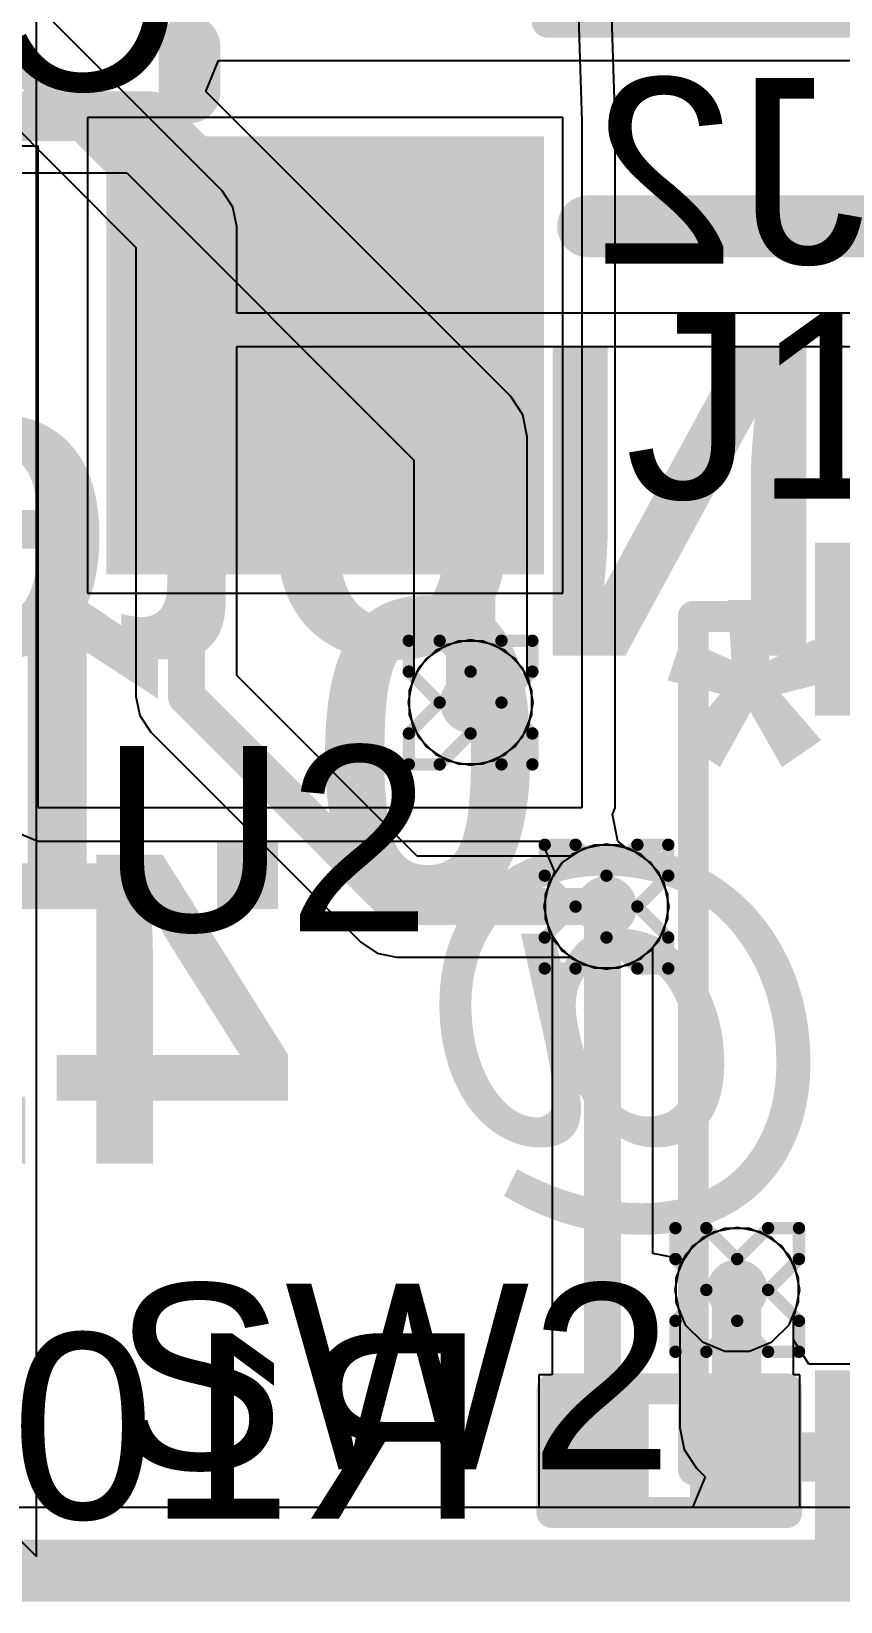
# Model space of a CAD drawing. Header units: inches. Extents: x 3 to 215, y 2 to 215.
# Drawn here: x 3.6279 to 3.7589, y 2.5976 to 2.8515 of the extents above; entities that cross this region are included whole.
import ezdxf

# ---------------------------------------------------------------- set-up
doc = ezdxf.new("R2010")
doc.units = ezdxf.units.IN
doc.header["$MEASUREMENT"] = 0
for name, color, linetype in [('Board_Outline', 56, 'Continuous'), ('Bottom Layer', 5, 'Continuous'), ('Bottom Overlay', 54, 'Continuous'), ('Bottom Paste', 16, 'Continuous'), ('Bottom Solder', 6, 'Continuous'), ('Drill Drawing', 1, 'Continuous'), ('Layer 1', 16, 'Continuous'), ('Layer 2', 76, 'Continuous'), ('Pad Holes', 156, 'Continuous'), ('Top Layer', 1, 'Continuous'), ('Top Overlay', 2, 'Continuous'), ('Top Paste', 8, 'Continuous'), ('Top Solder', 216, 'Continuous'), ('Via Holes', 16, 'Continuous')]:
    doc.layers.add(name, color=color, linetype=linetype)
doc.styles.add('Arial', font='', dxfattribs={"height": 0.2})
doc.styles.add('Arial_Bold', font='', dxfattribs={"height": 0.2})
doc.styles.get('Arial').set_extended_font_data('Arial')
doc.styles.get('Arial_Bold').set_extended_font_data('Arial', bold=True)

# ---------------------------------------------------------------- blocks, each defined once
blk = doc.blocks.new('TYPEC_312DSS_ACP16_1')
at = {"layer": 'Top Layer'}
blk.add_hatch(color=1, dxfattribs=at).paths.add_polyline_path([(-0.23031, 0.03808), (-0.23031, 0.10501), (-0.16339, 0.10501), (-0.16339, 0.03808)])
at = {"layer": 'Top Paste'}
blk.add_hatch(color=8, dxfattribs=at).paths.add_polyline_path([(-0.23031, 0.03808), (-0.23031, 0.10501), (-0.16339, 0.10501), (-0.16339, 0.03808)])
at = {"layer": 'Top Solder'}
blk.add_hatch(color=216, dxfattribs=at).paths.add_polyline_path([(-0.23228, 0.03612), (-0.23228, 0.10698), (-0.16142, 0.10698), (-0.16142, 0.03612)])
at = {"layer": 'Top Overlay'}
for points in [[(-0.15429, 0.0935, 0.01, 0.01, 0), (-0.14689, 0.0935, 0.01, 0.01, 0)], [(-0.17598, 0.02898, 0.01, 0.01, 0), (-0.17598, -0.05382, 0.01, 0.01, 0)]]:
    blk.add_lwpolyline(points, format="xyseb", dxfattribs=at)
for points in [[(-0.15679, 0.0935, 0.005, 0.005, 1), (-0.15179, 0.0935, 0.005, 0.005, 1)], [(-0.1494, 0.0935, 0.005, 0.005, 1), (-0.14439, 0.0935, 0.005, 0.005, 1)], [(-0.17848, 0.02898, 0.005, 0.005, 1), (-0.17348, 0.02898, 0.005, 0.005, 1)]]:
    blk.add_lwpolyline(points, format="xyseb", close=True, dxfattribs=at)
blk = doc.blocks.new('R_667799_2')
at = {"layer": 'Bottom Solder'}
h = blk.add_hatch(color=6, dxfattribs=at)
edge = h.paths.add_edge_path()
edge.add_arc((-0.03937, -0.02067), 0.004, 0, 360)
h = blk.add_hatch(color=6, dxfattribs=at)
edge = h.paths.add_edge_path()
edge.add_arc((0.03937, -0.02067), 0.004, 0, 360)
at = {"layer": 'Pad Holes'}
h = blk.add_hatch(color=7, dxfattribs=at)
edge = h.paths.add_edge_path()
edge.add_arc((-0.03937, -0.02067), 0.014, 0, 360)
h = blk.add_hatch(color=7, dxfattribs=at)
edge = h.paths.add_edge_path()
edge.add_arc((0.03937, -0.02067), 0.014, 0, 360)
at = {"layer": 'Top Layer'}
for points in [[(-0.0175, 0.05429), (0.0175, 0.05429), (0.0175, 0.03429), (-0.0175, 0.03429)], [(-0.07693, 0.01895), (-0.05693, 0.01895), (-0.05693, -0.01305), (-0.07693, -0.01305)], [(0.05693, 0.01895), (0.07693, 0.01895), (0.07693, -0.01305), (0.05693, -0.01305)], [(-0.07693, -0.02829), (-0.05693, -0.02829), (-0.05693, -0.06029), (-0.07693, -0.06029)], [(0.05693, -0.02829), (0.07693, -0.02829), (0.07693, -0.06029), (0.05693, -0.06029)]]:
    blk.add_hatch(color=1, dxfattribs=at).paths.add_polyline_path(points)
at = {"layer": 'Top Paste'}
for points in [[(-0.0175, 0.05429), (0.0175, 0.05429), (0.0175, 0.03429), (-0.0175, 0.03429)], [(-0.07693, 0.01895), (-0.05693, 0.01895), (-0.05693, -0.01305), (-0.07693, -0.01305)], [(0.05693, 0.01895), (0.07693, 0.01895), (0.07693, -0.01305), (0.05693, -0.01305)], [(-0.07693, -0.02829), (-0.05693, -0.02829), (-0.05693, -0.06029), (-0.07693, -0.06029)], [(0.05693, -0.02829), (0.07693, -0.02829), (0.07693, -0.06029), (0.05693, -0.06029)]]:
    blk.add_hatch(color=8, dxfattribs=at).paths.add_polyline_path(points)
at = {"layer": 'Top Solder'}
for points in [[(-0.0215, 0.05829), (0.0215, 0.05829), (0.0215, 0.03029), (-0.0215, 0.03029)], [(-0.08093, 0.02295), (-0.05293, 0.02295), (-0.05293, -0.01705), (-0.08093, -0.01705)], [(0.05293, 0.02295), (0.08093, 0.02295), (0.08093, -0.01705), (0.05293, -0.01705)], [(-0.08093, -0.02429), (-0.05293, -0.02429), (-0.05293, -0.06429), (-0.08093, -0.06429)], [(0.05293, -0.02429), (0.08093, -0.02429), (0.08093, -0.06429), (0.05293, -0.06429)]]:
    blk.add_hatch(color=216, dxfattribs=at).paths.add_polyline_path(points)
h = blk.add_hatch(color=216, dxfattribs=at)
edge = h.paths.add_edge_path()
edge.add_arc((-0.03937, -0.02067), 0.004, 0, 360)
h = blk.add_hatch(color=216, dxfattribs=at)
edge = h.paths.add_edge_path()
edge.add_arc((0.03937, -0.02067), 0.004, 0, 360)
at = {"layer": 'Top Overlay'}
for points in [[(-0.0306, 0.04732, 0.006, 0.006, 0), (-0.076, 0.04732, 0.006, 0.006, 0)], [(-0.076, 0.03205, 0.006, 0.006, 0), (-0.076, 0.04732, 0.006, 0.006, 0)], [(0.076, 0.04732, 0.006, 0.006, 0), (0.0306, 0.04732, 0.006, 0.006, 0)], [(0.076, 0.03205, 0.006, 0.006, 0), (0.076, 0.04732, 0.006, 0.006, 0)], [(-0.069, -0.084, 0.005, 0.005, 0), (-0.069, -0.07, 0.005, 0.005, 0)], [(0.069, -0.084, 0.005, 0.005, 0), (0.069, -0.069, 0.005, 0.005, 0)], [(0.069, -0.084, 0.005, 0.005, 0), (-0.069, -0.084, 0.005, 0.005, 0)]]:
    blk.add_lwpolyline(points, format="xyseb", dxfattribs=at)
for points in [[(-0.0775, 0.04732, 0.003, 0.003, 1), (-0.0745, 0.04732, 0.003, 0.003, 1)], [(-0.0775, 0.04732, 0.003, 0.003, 1), (-0.0745, 0.04732, 0.003, 0.003, 1)], [(-0.0321, 0.04732, 0.003, 0.003, 1), (-0.0291, 0.04732, 0.003, 0.003, 1)], [(0.0291, 0.04732, 0.003, 0.003, 1), (0.0321, 0.04732, 0.003, 0.003, 1)], [(0.0745, 0.04732, 0.003, 0.003, 1), (0.0775, 0.04732, 0.003, 0.003, 1)], [(0.0745, 0.04732, 0.003, 0.003, 1), (0.0775, 0.04732, 0.003, 0.003, 1)], [(-0.0775, 0.03205, 0.003, 0.003, 1), (-0.0745, 0.03205, 0.003, 0.003, 1)], [(0.0745, 0.03205, 0.003, 0.003, 1), (0.0775, 0.03205, 0.003, 0.003, 1)], [(-0.07025, -0.07, 0.0025, 0.0025, 1), (-0.06775, -0.07, 0.0025, 0.0025, 1)], [(0.06775, -0.069, 0.0025, 0.0025, 1), (0.07025, -0.069, 0.0025, 0.0025, 1)], [(-0.07025, -0.084, 0.0025, 0.0025, 1), (-0.06775, -0.084, 0.0025, 0.0025, 1)], [(-0.07025, -0.084, 0.0025, 0.0025, 1), (-0.06775, -0.084, 0.0025, 0.0025, 1)], [(0.06775, -0.084, 0.0025, 0.0025, 1), (0.07025, -0.084, 0.0025, 0.0025, 1)], [(0.06775, -0.084, 0.0025, 0.0025, 1), (0.07025, -0.084, 0.0025, 0.0025, 1)]]:
    blk.add_lwpolyline(points, format="xyseb", close=True, dxfattribs=at)
blk = doc.blocks.new('ESP32_C3_MINI_1_H4_16')
at = {"layer": 'Board_Outline'}
for p, q in [((-0.25591, 0.42913), (-0.26378, 0.43701)), ((-0.26378, 0.43701), (-0.26378, -0.22441))]:
    blk.add_line(p, q, dxfattribs=at)
blk = doc.blocks.new('R___0201_B_21')
at = {"layer": 'Bottom Layer'}
for points in [[(-0.01614, 0.00728), (-0.00551, 0.00728), (-0.00551, -0.00728), (-0.01614, -0.00728)], [(0.00551, 0.00728), (0.01614, 0.00728), (0.01614, -0.00728), (0.00551, -0.00728)]]:
    blk.add_hatch(color=5, dxfattribs=at).paths.add_polyline_path(points)
at = {"layer": 'Bottom Paste'}
for points in [[(-0.01614, 0.00728), (-0.00551, 0.00728), (-0.00551, -0.00728), (-0.01614, -0.00728)], [(0.00551, 0.00728), (0.01614, 0.00728), (0.01614, -0.00728), (0.00551, -0.00728)]]:
    blk.add_hatch(color=16, dxfattribs=at).paths.add_polyline_path(points)
at = {"layer": 'Bottom Solder'}
for points in [[(-0.01831, 0.00945), (-0.00335, 0.00945), (-0.00335, -0.00945), (-0.01831, -0.00945)], [(0.00335, 0.00945), (0.01831, 0.00945), (0.01831, -0.00945), (0.00335, -0.00945)]]:
    blk.add_hatch(color=6, dxfattribs=at).paths.add_polyline_path(points)
at = {"layer": 'Bottom Overlay'}
for points in [[(-0.019, -0.01, 0.005, 0.005, 0), (-0.019, 0.01, 0.005, 0.005, 0)], [(-0.019, 0.01, 0.005, 0.005, 0), (0.019, 0.01, 0.005, 0.005, 0)], [(0.019, -0.01, 0.005, 0.005, 0), (0.019, 0.01, 0.005, 0.005, 0)], [(-0.019, -0.01, 0.005, 0.005, 0), (0.019, -0.01, 0.005, 0.005, 0)]]:
    blk.add_lwpolyline(points, format="xyseb", dxfattribs=at)
for points in [[(-0.02025, 0.01, 0.0025, 0.0025, 1), (-0.01775, 0.01, 0.0025, 0.0025, 1)], [(-0.02025, 0.01, 0.0025, 0.0025, 1), (-0.01775, 0.01, 0.0025, 0.0025, 1)], [(0.01775, 0.01, 0.0025, 0.0025, 1), (0.02025, 0.01, 0.0025, 0.0025, 1)], [(0.01775, 0.01, 0.0025, 0.0025, 1), (0.02025, 0.01, 0.0025, 0.0025, 1)], [(-0.02025, -0.01, 0.0025, 0.0025, 1), (-0.01775, -0.01, 0.0025, 0.0025, 1)], [(-0.02025, -0.01, 0.0025, 0.0025, 1), (-0.01775, -0.01, 0.0025, 0.0025, 1)], [(0.01775, -0.01, 0.0025, 0.0025, 1), (0.02025, -0.01, 0.0025, 0.0025, 1)], [(0.01775, -0.01, 0.0025, 0.0025, 1), (0.02025, -0.01, 0.0025, 0.0025, 1)]]:
    blk.add_lwpolyline(points, format="xyseb", close=True, dxfattribs=at)
blk = doc.blocks.new('0781710002_B_37')
at = {"layer": 'Bottom Layer'}
for points in [[(-0.05512, 0.09006), (-0.05512, 0.05856), (-0.08268, 0.05856), (-0.08268, 0.09006)], [(0.08268, 0.09006), (0.08268, 0.05856), (0.05512, 0.05856), (0.05512, 0.09006)], [(-0.01181, -0.05758), (-0.01181, -0.09104), (-0.03543, -0.09104), (-0.03543, -0.05758)], [(0.03543, -0.05758), (0.03543, -0.09104), (0.01181, -0.09104), (0.01181, -0.05758)]]:
    blk.add_hatch(color=5, dxfattribs=at).paths.add_polyline_path(points)
at = {"layer": 'Bottom Paste'}
for points in [[(-0.05512, 0.09006), (-0.05512, 0.05856), (-0.08268, 0.05856), (-0.08268, 0.09006)], [(0.08268, 0.09006), (0.08268, 0.05856), (0.05512, 0.05856), (0.05512, 0.09006)], [(-0.01181, -0.05758), (-0.01181, -0.09104), (-0.03543, -0.09104), (-0.03543, -0.05758)], [(0.03543, -0.05758), (0.03543, -0.09104), (0.01181, -0.09104), (0.01181, -0.05758)]]:
    blk.add_hatch(color=16, dxfattribs=at).paths.add_polyline_path(points)
at = {"layer": 'Bottom Solder'}
for points in [[(-0.05112, 0.09406), (-0.05112, 0.05456), (-0.08668, 0.05456), (-0.08668, 0.09406)], [(0.08668, 0.09406), (0.08668, 0.05456), (0.05112, 0.05456), (0.05112, 0.09406)], [(-0.00781, -0.05358), (-0.00781, -0.09504), (-0.03943, -0.09504), (-0.03943, -0.05358)], [(0.03943, -0.05358), (0.03943, -0.09504), (0.00781, -0.09504), (0.00781, -0.05358)]]:
    blk.add_hatch(color=6, dxfattribs=at).paths.add_polyline_path(points)
at = {"layer": 'Bottom Overlay'}
for points in [[(0.08268, 0.10226, 0.005, 0.005, 0), (-0.08268, 0.10226, 0.005, 0.005, 0)], [(-0.08268, 0.04636, 0.005, 0.005, 0), (-0.08268, -0.07844, 0.005, 0.005, 0)], [(0.08268, 0.04636, 0.005, 0.005, 0), (0.08268, -0.07844, 0.005, 0.005, 0)], [(-0.04764, -0.07844, 0.005, 0.005, 0), (-0.08268, -0.07844, 0.005, 0.005, 0)], [(0.08268, -0.07844, 0.005, 0.005, 0), (0.04764, -0.07844, 0.005, 0.005, 0)], [(-0.024, -0.101, 0.01, 0.01, 0), (-0.03, -0.107, 0.01, 0.01, 0)], [(-0.018, -0.107, 0.01, 0.01, 0), (-0.024, -0.101, 0.01, 0.01, 0)], [(-0.018, -0.107, 0.01, 0.01, 0), (-0.03, -0.107, 0.01, 0.01, 0)]]:
    blk.add_lwpolyline(points, format="xyseb", dxfattribs=at)
for points in [[(-0.08393, 0.10226, 0.0025, 0.0025, 1), (-0.08143, 0.10226, 0.0025, 0.0025, 1)], [(0.08143, 0.10226, 0.0025, 0.0025, 1), (0.08393, 0.10226, 0.0025, 0.0025, 1)], [(-0.08393, 0.04636, 0.0025, 0.0025, 1), (-0.08143, 0.04636, 0.0025, 0.0025, 1)], [(0.08143, 0.04636, 0.0025, 0.0025, 1), (0.08393, 0.04636, 0.0025, 0.0025, 1)], [(-0.08393, -0.07844, 0.0025, 0.0025, 1), (-0.08143, -0.07844, 0.0025, 0.0025, 1)], [(-0.08393, -0.07844, 0.0025, 0.0025, 1), (-0.08143, -0.07844, 0.0025, 0.0025, 1)], [(-0.04889, -0.07844, 0.0025, 0.0025, 1), (-0.04639, -0.07844, 0.0025, 0.0025, 1)], [(0.04639, -0.07844, 0.0025, 0.0025, 1), (0.04889, -0.07844, 0.0025, 0.0025, 1)], [(0.08143, -0.07844, 0.0025, 0.0025, 1), (0.08393, -0.07844, 0.0025, 0.0025, 1)], [(0.08143, -0.07844, 0.0025, 0.0025, 1), (0.08393, -0.07844, 0.0025, 0.0025, 1)], [(-0.0265, -0.101, 0.005, 0.005, 1), (-0.0215, -0.101, 0.005, 0.005, 1)], [(-0.0265, -0.101, 0.005, 0.005, 1), (-0.0215, -0.101, 0.005, 0.005, 1)], [(-0.0325, -0.107, 0.005, 0.005, 1), (-0.0275, -0.107, 0.005, 0.005, 1)], [(-0.0325, -0.107, 0.005, 0.005, 1), (-0.0275, -0.107, 0.005, 0.005, 1)], [(-0.0205, -0.107, 0.005, 0.005, 1), (-0.0155, -0.107, 0.005, 0.005, 1)], [(-0.0205, -0.107, 0.005, 0.005, 1), (-0.0155, -0.107, 0.005, 0.005, 1)]]:
    blk.add_lwpolyline(points, format="xyseb", close=True, dxfattribs=at)

msp = doc.modelspace()

# ---------------------------------------------------------------- hatches: boundary and pattern name
at = {"layer": 'Bottom Layer'}
h = msp.add_hatch(color=5, dxfattribs=at)
edge = h.paths.add_edge_path()
edge.add_arc((3.699, 2.743), 0.00492, 0, 360)
h = msp.add_hatch(color=5, dxfattribs=at)
edge = h.paths.add_edge_path()
edge.add_arc((3.721, 2.71), 0.00492, 0, 360)
h = msp.add_hatch(color=5, dxfattribs=at)
edge = h.paths.add_edge_path()
edge.add_arc((3.74216, 2.648), 0.00492, 0, 360)
at = {"layer": 'Layer 1'}
h = msp.add_hatch(color=16, dxfattribs=at)
edge = h.paths.add_edge_path()
edge.add_arc((3.699, 2.743), 0.00492, 0, 360)
h = msp.add_hatch(color=16, dxfattribs=at)
edge = h.paths.add_edge_path()
edge.add_arc((3.721, 2.71), 0.00492, 0, 360)
h = msp.add_hatch(color=16, dxfattribs=at)
edge = h.paths.add_edge_path()
edge.add_arc((3.74216, 2.648), 0.00492, 0, 360)
at = {"layer": 'Layer 2'}
h = msp.add_hatch(color=76, dxfattribs=at)
edge = h.paths.add_edge_path()
edge.add_arc((3.699, 2.743), 0.00492, 0, 360)
h = msp.add_hatch(color=76, dxfattribs=at)
edge = h.paths.add_edge_path()
edge.add_arc((3.721, 2.71), 0.00492, 0, 360)
h = msp.add_hatch(color=76, dxfattribs=at)
edge = h.paths.add_edge_path()
edge.add_arc((3.74216, 2.648), 0.00492, 0, 360)
at = {"layer": 'Top Layer'}
h = msp.add_hatch(color=1, dxfattribs=at)
edge = h.paths.add_edge_path()
edge.add_arc((3.699, 2.743), 0.00492, 0, 360)
h = msp.add_hatch(color=1, dxfattribs=at)
edge = h.paths.add_edge_path()
edge.add_arc((3.721, 2.71), 0.00492, 0, 360)
h = msp.add_hatch(color=1, dxfattribs=at)
edge = h.paths.add_edge_path()
edge.add_arc((3.74216, 2.648), 0.00492, 0, 360)
at = {"layer": 'Via Holes'}
h = msp.add_hatch(color=7, dxfattribs=at)
edge = h.paths.add_edge_path()
edge.add_arc((3.699, 2.743), 0.00394, 0, 360)
h = msp.add_hatch(color=7, dxfattribs=at)
edge = h.paths.add_edge_path()
edge.add_arc((3.721, 2.71), 0.00394, 0, 360)
h = msp.add_hatch(color=7, dxfattribs=at)
edge = h.paths.add_edge_path()
edge.add_arc((3.74216, 2.648), 0.00394, 0, 360)

# ---------------------------------------------------------------- linework, layer by layer
at = {"layer": 'Board_Outline'}
msp.add_lwpolyline([(3.095, 2.6026, 0.01, 0.01, 0), (3.8824, 2.6026, 0.01, 0.01, 0)], format="xyseb", dxfattribs=at)
at = {"layer": 'Bottom Layer'}
for p, q in [((3.65613, 2.84184), (3.65821, 2.84684)), ((3.65821, 2.84684), (3.785, 2.84684)), ((3.70549, 2.79249), (3.65613, 2.84184)), ((3.62449, 2.82867), (3.64336, 2.82867)), ((3.64336, 2.82867), (3.68982, 2.7822)), ((3.70748, 2.78951), (3.70549, 2.79249)), ((3.70818, 2.786), (3.70748, 2.78951)), ((3.70818, 2.74712), (3.70818, 2.786)), ((3.68982, 2.7822), (3.68982, 2.74712)), ((3.68965, 2.74687), (3.68888, 2.743)), ((3.68982, 2.74712), (3.68965, 2.74687)), ((3.70835, 2.74687), (3.70818, 2.74712)), ((3.70912, 2.743), (3.70835, 2.74687)), ((3.68888, 2.743), (3.68965, 2.73913)), ((3.70835, 2.73913), (3.70912, 2.743)), ((3.68965, 2.73913), (3.69185, 2.73585)), ((3.70615, 2.73585), (3.70835, 2.73913)), ((3.69185, 2.73585), (3.69513, 2.73365)), ((3.70287, 2.73365), (3.70615, 2.73585)), ((3.69513, 2.73365), (3.699, 2.73288)), ((3.699, 2.73288), (3.70287, 2.73365)), ((3.721, 2.72012), (3.71713, 2.71935)), ((3.72487, 2.71935), (3.721, 2.72012)), ((3.71713, 2.71935), (3.71385, 2.71715)), ((3.72815, 2.71715), (3.72487, 2.71935)), ((3.71385, 2.71715), (3.71165, 2.71387)), ((3.73035, 2.71387), (3.72815, 2.71715)), ((3.71165, 2.71387), (3.71088, 2.71)), ((3.73112, 2.71), (3.73035, 2.71387)), ((3.71088, 2.71), (3.71165, 2.70613)), ((3.73035, 2.70613), (3.73112, 2.71)), ((3.71165, 2.70613), (3.71219, 2.70533)), ((3.71219, 2.70533), (3.71219, 2.63428)), ((3.7285, 2.70337), (3.73035, 2.70613)), ((3.7285, 2.65389), (3.7285, 2.70337)), ((3.73829, 2.65735), (3.735, 2.65515)), ((3.74216, 2.65812), (3.73829, 2.65735)), ((3.74603, 2.65735), (3.74216, 2.65812)), ((3.74931, 2.65515), (3.74603, 2.65735)), ((3.7335, 2.65291), (3.7285, 2.65389)), ((3.735, 2.65515), (3.7335, 2.65291)), ((3.7515, 2.65187), (3.74931, 2.65515)), ((3.75227, 2.648), (3.7515, 2.65187)), ((3.7515, 2.64413), (3.75227, 2.648)), ((3.75126, 2.64376), (3.7515, 2.64413)), ((3.75126, 2.63428), (3.75126, 2.64376)), ((3.71219, 2.63428), (3.71003, 2.63428)), ((3.71003, 2.63428), (3.71003, 2.61279)), ((3.75231, 2.63428), (3.75126, 2.63428)), ((3.75231, 2.61279), (3.75231, 2.63428)), ((3.71003, 2.61279), (3.62059, 2.61279)), ((3.87221, 2.61279), (3.75231, 2.61279))]:
    msp.add_line(p, q, dxfattribs=at)
for points in [[(3.31016, 2.83784, 0.008, 0.008, 0), (3.64716, 2.83784, 0.008, 0.008, 0)], [(3.64716, 2.83784, 0.008, 0.008, 0), (3.699, 2.786, 0.008, 0.008, 0)], [(3.699, 2.743, 0.008, 0.008, 0), (3.699, 2.786, 0.008, 0.008, 0)], [(3.72035, 2.70935, 0.006, 0.006, 0), (3.721, 2.71, 0.006, 0.006, 0)], [(3.72035, 2.622, 0.006, 0.006, 0), (3.72035, 2.70935, 0.006, 0.006, 0)], [(3.74208, 2.64792, 0.008, 0.008, 0), (3.74216, 2.648, 0.008, 0.008, 0)], [(3.74208, 2.62208, 0.008, 0.008, 0), (3.74208, 2.64792, 0.008, 0.008, 0)], [(3.742, 2.622, 0.008, 0.008, 0), (3.74208, 2.62208, 0.008, 0.008, 0)]]:
    msp.add_lwpolyline(points, format="xyseb", dxfattribs=at)
for points in [[(3.64516, 2.83784, 0.004, 0.004, 1), (3.64916, 2.83784, 0.004, 0.004, 1)], [(3.64516, 2.83784, 0.004, 0.004, 1), (3.64916, 2.83784, 0.004, 0.004, 1)], [(3.697, 2.786, 0.004, 0.004, 1), (3.701, 2.786, 0.004, 0.004, 1)], [(3.697, 2.786, 0.004, 0.004, 1), (3.701, 2.786, 0.004, 0.004, 1)], [(3.697, 2.743, 0.004, 0.004, 1), (3.701, 2.743, 0.004, 0.004, 1)], [(3.71885, 2.70935, 0.003, 0.003, 1), (3.72185, 2.70935, 0.003, 0.003, 1)], [(3.71885, 2.70935, 0.003, 0.003, 1), (3.72185, 2.70935, 0.003, 0.003, 1)], [(3.7195, 2.71, 0.003, 0.003, 1), (3.7225, 2.71, 0.003, 0.003, 1)], [(3.74008, 2.64792, 0.004, 0.004, 1), (3.74408, 2.64792, 0.004, 0.004, 1)], [(3.74008, 2.64792, 0.004, 0.004, 1), (3.74408, 2.64792, 0.004, 0.004, 1)], [(3.74016, 2.648, 0.004, 0.004, 1), (3.74416, 2.648, 0.004, 0.004, 1)], [(3.74, 2.622, 0.004, 0.004, 1), (3.744, 2.622, 0.004, 0.004, 1)], [(3.74008, 2.62208, 0.004, 0.004, 1), (3.74408, 2.62208, 0.004, 0.004, 1)], [(3.74008, 2.62208, 0.004, 0.004, 1), (3.74408, 2.62208, 0.004, 0.004, 1)], [(3.71885, 2.622, 0.003, 0.003, 1), (3.72185, 2.622, 0.003, 0.003, 1)]]:
    msp.add_lwpolyline(points, format="xyseb", close=True, dxfattribs=at)
at = {"layer": 'Drill Drawing'}
for points in [[(3.689, 2.748, 0.002, 0.002, 0), (3.689, 2.753, 0.002, 0.002, 0)], [(3.689, 2.753, 0.002, 0.002, 0), (3.694, 2.753, 0.002, 0.002, 0)], [(3.694, 2.753, 0.002, 0.002, 0), (3.699, 2.748, 0.002, 0.002, 0)], [(3.699, 2.748, 0.002, 0.002, 0), (3.704, 2.753, 0.002, 0.002, 0)], [(3.704, 2.753, 0.002, 0.002, 0), (3.709, 2.753, 0.002, 0.002, 0)], [(3.709, 2.748, 0.002, 0.002, 0), (3.709, 2.753, 0.002, 0.002, 0)], [(3.689, 2.748, 0.002, 0.002, 0), (3.694, 2.743, 0.002, 0.002, 0)], [(3.704, 2.743, 0.002, 0.002, 0), (3.709, 2.748, 0.002, 0.002, 0)], [(3.689, 2.738, 0.002, 0.002, 0), (3.694, 2.743, 0.002, 0.002, 0)], [(3.704, 2.743, 0.002, 0.002, 0), (3.709, 2.738, 0.002, 0.002, 0)], [(3.689, 2.733, 0.002, 0.002, 0), (3.689, 2.738, 0.002, 0.002, 0)], [(3.694, 2.733, 0.002, 0.002, 0), (3.699, 2.738, 0.002, 0.002, 0)], [(3.699, 2.738, 0.002, 0.002, 0), (3.704, 2.733, 0.002, 0.002, 0)], [(3.709, 2.733, 0.002, 0.002, 0), (3.709, 2.738, 0.002, 0.002, 0)], [(3.689, 2.733, 0.002, 0.002, 0), (3.694, 2.733, 0.002, 0.002, 0)], [(3.704, 2.733, 0.002, 0.002, 0), (3.709, 2.733, 0.002, 0.002, 0)], [(3.711, 2.715, 0.002, 0.002, 0), (3.711, 2.72, 0.002, 0.002, 0)], [(3.711, 2.72, 0.002, 0.002, 0), (3.716, 2.72, 0.002, 0.002, 0)], [(3.716, 2.72, 0.002, 0.002, 0), (3.721, 2.715, 0.002, 0.002, 0)], [(3.721, 2.715, 0.002, 0.002, 0), (3.726, 2.72, 0.002, 0.002, 0)], [(3.726, 2.72, 0.002, 0.002, 0), (3.731, 2.72, 0.002, 0.002, 0)], [(3.731, 2.715, 0.002, 0.002, 0), (3.731, 2.72, 0.002, 0.002, 0)], [(3.711, 2.715, 0.002, 0.002, 0), (3.716, 2.71, 0.002, 0.002, 0)], [(3.726, 2.71, 0.002, 0.002, 0), (3.731, 2.715, 0.002, 0.002, 0)], [(3.711, 2.705, 0.002, 0.002, 0), (3.716, 2.71, 0.002, 0.002, 0)], [(3.726, 2.71, 0.002, 0.002, 0), (3.731, 2.705, 0.002, 0.002, 0)], [(3.711, 2.7, 0.002, 0.002, 0), (3.711, 2.705, 0.002, 0.002, 0)], [(3.716, 2.7, 0.002, 0.002, 0), (3.721, 2.705, 0.002, 0.002, 0)], [(3.721, 2.705, 0.002, 0.002, 0), (3.726, 2.7, 0.002, 0.002, 0)], [(3.731, 2.7, 0.002, 0.002, 0), (3.731, 2.705, 0.002, 0.002, 0)], [(3.711, 2.7, 0.002, 0.002, 0), (3.716, 2.7, 0.002, 0.002, 0)], [(3.726, 2.7, 0.002, 0.002, 0), (3.731, 2.7, 0.002, 0.002, 0)], [(3.73216, 2.653, 0.002, 0.002, 0), (3.73216, 2.658, 0.002, 0.002, 0)], [(3.73216, 2.658, 0.002, 0.002, 0), (3.73716, 2.658, 0.002, 0.002, 0)], [(3.73716, 2.658, 0.002, 0.002, 0), (3.74216, 2.653, 0.002, 0.002, 0)], [(3.74216, 2.653, 0.002, 0.002, 0), (3.74716, 2.658, 0.002, 0.002, 0)], [(3.74716, 2.658, 0.002, 0.002, 0), (3.75216, 2.658, 0.002, 0.002, 0)], [(3.75216, 2.653, 0.002, 0.002, 0), (3.75216, 2.658, 0.002, 0.002, 0)], [(3.73216, 2.653, 0.002, 0.002, 0), (3.73716, 2.648, 0.002, 0.002, 0)], [(3.74716, 2.648, 0.002, 0.002, 0), (3.75216, 2.653, 0.002, 0.002, 0)], [(3.73216, 2.643, 0.002, 0.002, 0), (3.73716, 2.648, 0.002, 0.002, 0)], [(3.74716, 2.648, 0.002, 0.002, 0), (3.75216, 2.643, 0.002, 0.002, 0)], [(3.73216, 2.638, 0.002, 0.002, 0), (3.73216, 2.643, 0.002, 0.002, 0)], [(3.73716, 2.638, 0.002, 0.002, 0), (3.74216, 2.643, 0.002, 0.002, 0)], [(3.74216, 2.643, 0.002, 0.002, 0), (3.74716, 2.638, 0.002, 0.002, 0)], [(3.75216, 2.638, 0.002, 0.002, 0), (3.75216, 2.643, 0.002, 0.002, 0)], [(3.73216, 2.638, 0.002, 0.002, 0), (3.73716, 2.638, 0.002, 0.002, 0)], [(3.74716, 2.638, 0.002, 0.002, 0), (3.75216, 2.638, 0.002, 0.002, 0)]]:
    msp.add_lwpolyline(points, format="xyseb", dxfattribs=at)
for points in [[(3.6885, 2.753, 0.001, 0.001, 1), (3.6895, 2.753, 0.001, 0.001, 1)], [(3.6885, 2.753, 0.001, 0.001, 1), (3.6895, 2.753, 0.001, 0.001, 1)], [(3.6935, 2.753, 0.001, 0.001, 1), (3.6945, 2.753, 0.001, 0.001, 1)], [(3.6935, 2.753, 0.001, 0.001, 1), (3.6945, 2.753, 0.001, 0.001, 1)], [(3.7035, 2.753, 0.001, 0.001, 1), (3.7045, 2.753, 0.001, 0.001, 1)], [(3.7035, 2.753, 0.001, 0.001, 1), (3.7045, 2.753, 0.001, 0.001, 1)], [(3.7085, 2.753, 0.001, 0.001, 1), (3.7095, 2.753, 0.001, 0.001, 1)], [(3.7085, 2.753, 0.001, 0.001, 1), (3.7095, 2.753, 0.001, 0.001, 1)], [(3.6885, 2.748, 0.001, 0.001, 1), (3.6895, 2.748, 0.001, 0.001, 1)], [(3.6885, 2.748, 0.001, 0.001, 1), (3.6895, 2.748, 0.001, 0.001, 1)], [(3.6985, 2.748, 0.001, 0.001, 1), (3.6995, 2.748, 0.001, 0.001, 1)], [(3.6985, 2.748, 0.001, 0.001, 1), (3.6995, 2.748, 0.001, 0.001, 1)], [(3.7085, 2.748, 0.001, 0.001, 1), (3.7095, 2.748, 0.001, 0.001, 1)], [(3.7085, 2.748, 0.001, 0.001, 1), (3.7095, 2.748, 0.001, 0.001, 1)], [(3.6935, 2.743, 0.001, 0.001, 1), (3.6945, 2.743, 0.001, 0.001, 1)], [(3.6935, 2.743, 0.001, 0.001, 1), (3.6945, 2.743, 0.001, 0.001, 1)], [(3.7035, 2.743, 0.001, 0.001, 1), (3.7045, 2.743, 0.001, 0.001, 1)], [(3.7035, 2.743, 0.001, 0.001, 1), (3.7045, 2.743, 0.001, 0.001, 1)], [(3.6885, 2.738, 0.001, 0.001, 1), (3.6895, 2.738, 0.001, 0.001, 1)], [(3.6885, 2.738, 0.001, 0.001, 1), (3.6895, 2.738, 0.001, 0.001, 1)], [(3.6985, 2.738, 0.001, 0.001, 1), (3.6995, 2.738, 0.001, 0.001, 1)], [(3.6985, 2.738, 0.001, 0.001, 1), (3.6995, 2.738, 0.001, 0.001, 1)], [(3.7085, 2.738, 0.001, 0.001, 1), (3.7095, 2.738, 0.001, 0.001, 1)], [(3.7085, 2.738, 0.001, 0.001, 1), (3.7095, 2.738, 0.001, 0.001, 1)], [(3.6885, 2.733, 0.001, 0.001, 1), (3.6895, 2.733, 0.001, 0.001, 1)], [(3.6885, 2.733, 0.001, 0.001, 1), (3.6895, 2.733, 0.001, 0.001, 1)], [(3.6935, 2.733, 0.001, 0.001, 1), (3.6945, 2.733, 0.001, 0.001, 1)], [(3.6935, 2.733, 0.001, 0.001, 1), (3.6945, 2.733, 0.001, 0.001, 1)], [(3.7035, 2.733, 0.001, 0.001, 1), (3.7045, 2.733, 0.001, 0.001, 1)], [(3.7035, 2.733, 0.001, 0.001, 1), (3.7045, 2.733, 0.001, 0.001, 1)], [(3.7085, 2.733, 0.001, 0.001, 1), (3.7095, 2.733, 0.001, 0.001, 1)], [(3.7085, 2.733, 0.001, 0.001, 1), (3.7095, 2.733, 0.001, 0.001, 1)], [(3.7105, 2.72, 0.001, 0.001, 1), (3.7115, 2.72, 0.001, 0.001, 1)], [(3.7105, 2.72, 0.001, 0.001, 1), (3.7115, 2.72, 0.001, 0.001, 1)], [(3.7155, 2.72, 0.001, 0.001, 1), (3.7165, 2.72, 0.001, 0.001, 1)], [(3.7155, 2.72, 0.001, 0.001, 1), (3.7165, 2.72, 0.001, 0.001, 1)], [(3.7255, 2.72, 0.001, 0.001, 1), (3.7265, 2.72, 0.001, 0.001, 1)], [(3.7255, 2.72, 0.001, 0.001, 1), (3.7265, 2.72, 0.001, 0.001, 1)], [(3.7305, 2.72, 0.001, 0.001, 1), (3.7315, 2.72, 0.001, 0.001, 1)], [(3.7305, 2.72, 0.001, 0.001, 1), (3.7315, 2.72, 0.001, 0.001, 1)], [(3.7105, 2.715, 0.001, 0.001, 1), (3.7115, 2.715, 0.001, 0.001, 1)], [(3.7105, 2.715, 0.001, 0.001, 1), (3.7115, 2.715, 0.001, 0.001, 1)], [(3.7205, 2.715, 0.001, 0.001, 1), (3.7215, 2.715, 0.001, 0.001, 1)], [(3.7205, 2.715, 0.001, 0.001, 1), (3.7215, 2.715, 0.001, 0.001, 1)], [(3.7305, 2.715, 0.001, 0.001, 1), (3.7315, 2.715, 0.001, 0.001, 1)], [(3.7305, 2.715, 0.001, 0.001, 1), (3.7315, 2.715, 0.001, 0.001, 1)], [(3.7155, 2.71, 0.001, 0.001, 1), (3.7165, 2.71, 0.001, 0.001, 1)], [(3.7155, 2.71, 0.001, 0.001, 1), (3.7165, 2.71, 0.001, 0.001, 1)], [(3.7255, 2.71, 0.001, 0.001, 1), (3.7265, 2.71, 0.001, 0.001, 1)], [(3.7255, 2.71, 0.001, 0.001, 1), (3.7265, 2.71, 0.001, 0.001, 1)], [(3.7105, 2.705, 0.001, 0.001, 1), (3.7115, 2.705, 0.001, 0.001, 1)], [(3.7105, 2.705, 0.001, 0.001, 1), (3.7115, 2.705, 0.001, 0.001, 1)], [(3.7205, 2.705, 0.001, 0.001, 1), (3.7215, 2.705, 0.001, 0.001, 1)], [(3.7205, 2.705, 0.001, 0.001, 1), (3.7215, 2.705, 0.001, 0.001, 1)], [(3.7305, 2.705, 0.001, 0.001, 1), (3.7315, 2.705, 0.001, 0.001, 1)], [(3.7305, 2.705, 0.001, 0.001, 1), (3.7315, 2.705, 0.001, 0.001, 1)], [(3.7105, 2.7, 0.001, 0.001, 1), (3.7115, 2.7, 0.001, 0.001, 1)], [(3.7105, 2.7, 0.001, 0.001, 1), (3.7115, 2.7, 0.001, 0.001, 1)], [(3.7155, 2.7, 0.001, 0.001, 1), (3.7165, 2.7, 0.001, 0.001, 1)], [(3.7155, 2.7, 0.001, 0.001, 1), (3.7165, 2.7, 0.001, 0.001, 1)], [(3.7255, 2.7, 0.001, 0.001, 1), (3.7265, 2.7, 0.001, 0.001, 1)], [(3.7255, 2.7, 0.001, 0.001, 1), (3.7265, 2.7, 0.001, 0.001, 1)], [(3.7305, 2.7, 0.001, 0.001, 1), (3.7315, 2.7, 0.001, 0.001, 1)], [(3.7305, 2.7, 0.001, 0.001, 1), (3.7315, 2.7, 0.001, 0.001, 1)], [(3.73166, 2.658, 0.001, 0.001, 1), (3.73266, 2.658, 0.001, 0.001, 1)], [(3.73166, 2.658, 0.001, 0.001, 1), (3.73266, 2.658, 0.001, 0.001, 1)], [(3.73666, 2.658, 0.001, 0.001, 1), (3.73766, 2.658, 0.001, 0.001, 1)], [(3.73666, 2.658, 0.001, 0.001, 1), (3.73766, 2.658, 0.001, 0.001, 1)], [(3.74666, 2.658, 0.001, 0.001, 1), (3.74766, 2.658, 0.001, 0.001, 1)], [(3.74666, 2.658, 0.001, 0.001, 1), (3.74766, 2.658, 0.001, 0.001, 1)], [(3.75166, 2.658, 0.001, 0.001, 1), (3.75266, 2.658, 0.001, 0.001, 1)], [(3.75166, 2.658, 0.001, 0.001, 1), (3.75266, 2.658, 0.001, 0.001, 1)], [(3.73166, 2.653, 0.001, 0.001, 1), (3.73266, 2.653, 0.001, 0.001, 1)], [(3.73166, 2.653, 0.001, 0.001, 1), (3.73266, 2.653, 0.001, 0.001, 1)], [(3.74166, 2.653, 0.001, 0.001, 1), (3.74266, 2.653, 0.001, 0.001, 1)], [(3.74166, 2.653, 0.001, 0.001, 1), (3.74266, 2.653, 0.001, 0.001, 1)], [(3.75166, 2.653, 0.001, 0.001, 1), (3.75266, 2.653, 0.001, 0.001, 1)], [(3.75166, 2.653, 0.001, 0.001, 1), (3.75266, 2.653, 0.001, 0.001, 1)], [(3.73666, 2.648, 0.001, 0.001, 1), (3.73766, 2.648, 0.001, 0.001, 1)], [(3.73666, 2.648, 0.001, 0.001, 1), (3.73766, 2.648, 0.001, 0.001, 1)], [(3.74666, 2.648, 0.001, 0.001, 1), (3.74766, 2.648, 0.001, 0.001, 1)], [(3.74666, 2.648, 0.001, 0.001, 1), (3.74766, 2.648, 0.001, 0.001, 1)], [(3.73166, 2.643, 0.001, 0.001, 1), (3.73266, 2.643, 0.001, 0.001, 1)], [(3.73166, 2.643, 0.001, 0.001, 1), (3.73266, 2.643, 0.001, 0.001, 1)], [(3.74166, 2.643, 0.001, 0.001, 1), (3.74266, 2.643, 0.001, 0.001, 1)], [(3.74166, 2.643, 0.001, 0.001, 1), (3.74266, 2.643, 0.001, 0.001, 1)], [(3.75166, 2.643, 0.001, 0.001, 1), (3.75266, 2.643, 0.001, 0.001, 1)], [(3.75166, 2.643, 0.001, 0.001, 1), (3.75266, 2.643, 0.001, 0.001, 1)], [(3.73166, 2.638, 0.001, 0.001, 1), (3.73266, 2.638, 0.001, 0.001, 1)], [(3.73166, 2.638, 0.001, 0.001, 1), (3.73266, 2.638, 0.001, 0.001, 1)], [(3.73666, 2.638, 0.001, 0.001, 1), (3.73766, 2.638, 0.001, 0.001, 1)], [(3.73666, 2.638, 0.001, 0.001, 1), (3.73766, 2.638, 0.001, 0.001, 1)], [(3.74666, 2.638, 0.001, 0.001, 1), (3.74766, 2.638, 0.001, 0.001, 1)], [(3.74666, 2.638, 0.001, 0.001, 1), (3.74766, 2.638, 0.001, 0.001, 1)], [(3.75166, 2.638, 0.001, 0.001, 1), (3.75266, 2.638, 0.001, 0.001, 1)], [(3.75166, 2.638, 0.001, 0.001, 1), (3.75266, 2.638, 0.001, 0.001, 1)]]:
    msp.add_lwpolyline(points, format="xyseb", close=True, dxfattribs=at)
at = {"layer": 'Layer 1'}
for p, q in [((3.716, 2.868), (3.717, 2.837)), ((3.72241, 2.83717), (3.72141, 2.86817)), ((3.717, 2.837), (3.717, 2.726)), ((3.72238, 2.83709), (3.72241, 2.83717)), ((3.72241, 2.837), (3.72238, 2.83709)), ((3.72241, 2.726), (3.72241, 2.837)), ((3.629, 2.833), (3.142, 2.833)), ((3.629, 2.726), (3.629, 2.833)), ((3.717, 2.726), (3.629, 2.726)), ((3.72197, 2.72492), (3.72241, 2.726)), ((3.72284, 2.72059), (3.72197, 2.72492)), ((3.62559, 2.722), (3.629, 2.72059)), ((3.629, 2.72059), (3.71049, 2.72059)), ((3.71049, 2.72059), (3.71259, 2.71562)), ((3.72448, 2.7193), (3.72284, 2.72059)), ((3.72662, 2.71841), (3.72448, 2.7193)), ((3.72941, 2.71562), (3.72662, 2.71841)), ((3.71259, 2.71562), (3.71108, 2.71197)), ((3.73092, 2.71197), (3.72941, 2.71562)), ((3.71108, 2.71197), (3.71108, 2.70803)), ((3.73092, 2.70803), (3.73092, 2.71197)), ((3.71108, 2.70803), (3.71259, 2.70438)), ((3.72941, 2.70438), (3.73092, 2.70803)), ((3.71259, 2.70438), (3.71538, 2.70159)), ((3.72662, 2.70159), (3.72941, 2.70438)), ((3.71538, 2.70159), (3.71903, 2.70008)), ((3.71903, 2.70008), (3.72297, 2.70008)), ((3.72297, 2.70008), (3.72662, 2.70159)), ((3.73654, 2.65641), (3.73375, 2.65362)), ((3.74018, 2.65792), (3.73654, 2.65641)), ((3.74413, 2.65792), (3.74018, 2.65792)), ((3.74778, 2.65641), (3.74413, 2.65792)), ((3.75057, 2.65362), (3.74778, 2.65641)), ((3.73375, 2.65362), (3.73224, 2.64997)), ((3.75208, 2.64997), (3.75057, 2.65362)), ((3.73224, 2.64997), (3.73224, 2.64603)), ((3.75208, 2.64603), (3.75208, 2.64997)), ((3.73224, 2.64603), (3.73375, 2.64238)), ((3.75057, 2.64238), (3.75208, 2.64603)), ((3.73375, 2.64238), (3.73654, 2.63959)), ((3.74778, 2.63959), (3.75057, 2.64238)), ((3.73654, 2.63959), (3.74018, 2.63808)), ((3.74413, 2.63808), (3.74778, 2.63959)), ((3.74018, 2.63808), (3.74413, 2.63808)), ((3.87221, 2.61279), (3.62059, 2.61279))]:
    msp.add_line(p, q, dxfattribs=at)
at = {"layer": 'Layer 2'}
for p, q in [((3.65877, 2.82577), (3.63, 2.85454)), ((3.61362, 2.84784), (3.64484, 2.81662)), ((3.66054, 2.82312), (3.65877, 2.82577)), ((3.65877, 2.82577), (3.65877, 2.82577)), ((3.66116, 2.82), (3.66054, 2.82312)), ((3.66116, 2.806), (3.66116, 2.82)), ((3.64484, 2.81662), (3.64484, 2.744)), ((3.8066, 2.806), (3.66116, 2.806)), ((3.66116, 2.74738), (3.66116, 2.80059)), ((3.66116, 2.80059), (3.8066, 2.80059)), ((3.69703, 2.75292), (3.69338, 2.75141)), ((3.70097, 2.75292), (3.69703, 2.75292)), ((3.70462, 2.75141), (3.70097, 2.75292)), ((3.69338, 2.75141), (3.69059, 2.74862)), ((3.70741, 2.74862), (3.70462, 2.75141)), ((3.69059, 2.74862), (3.68908, 2.74497)), ((3.70892, 2.74497), (3.70741, 2.74862)), ((3.69038, 2.71816), (3.66116, 2.74738)), ((3.64484, 2.744), (3.64484, 2.744)), ((3.64484, 2.744), (3.64546, 2.74088)), ((3.68908, 2.74497), (3.68908, 2.74103)), ((3.70892, 2.74103), (3.70892, 2.74497)), ((3.64546, 2.74088), (3.64723, 2.73823)), ((3.68908, 2.74103), (3.69059, 2.73738)), ((3.70741, 2.73738), (3.70892, 2.74103)), ((3.64723, 2.73823), (3.68123, 2.70423)), ((3.69059, 2.73738), (3.69338, 2.73459)), ((3.70462, 2.73459), (3.70741, 2.73738)), ((3.69338, 2.73459), (3.69703, 2.73308)), ((3.69703, 2.73308), (3.70097, 2.73308)), ((3.70097, 2.73308), (3.70462, 2.73459)), ((3.71903, 2.71992), (3.71538, 2.71841)), ((3.72297, 2.71992), (3.71903, 2.71992)), ((3.72662, 2.71841), (3.72297, 2.71992)), ((3.71513, 2.71816), (3.69038, 2.71816)), ((3.71538, 2.71841), (3.71513, 2.71816)), ((3.72941, 2.71562), (3.72662, 2.71841)), ((3.73092, 2.71197), (3.72941, 2.71562)), ((3.73092, 2.70803), (3.73092, 2.71197)), ((3.72941, 2.70438), (3.73092, 2.70803)), ((3.68123, 2.70423), (3.68123, 2.70423)), ((3.68123, 2.70423), (3.68388, 2.70246)), ((3.68388, 2.70246), (3.687, 2.70184)), ((3.72662, 2.70159), (3.72941, 2.70438)), ((3.687, 2.70184), (3.687, 2.70184)), ((3.687, 2.70184), (3.71513, 2.70184)), ((3.71513, 2.70184), (3.71538, 2.70159)), ((3.71538, 2.70159), (3.71903, 2.70008)), ((3.71903, 2.70008), (3.72297, 2.70008)), ((3.72297, 2.70008), (3.72662, 2.70159)), ((3.73654, 2.65641), (3.73375, 2.65362)), ((3.74018, 2.65792), (3.73654, 2.65641)), ((3.74413, 2.65792), (3.74018, 2.65792)), ((3.74778, 2.65641), (3.74413, 2.65792)), ((3.75057, 2.65362), (3.74778, 2.65641)), ((3.73375, 2.65362), (3.73224, 2.64997)), ((3.75208, 2.64997), (3.75057, 2.65362)), ((3.73224, 2.64997), (3.73224, 2.64603)), ((3.75208, 2.64603), (3.75208, 2.64997)), ((3.73224, 2.64603), (3.73375, 2.64238)), ((3.75057, 2.64238), (3.75208, 2.64603)), ((3.73375, 2.64238), (3.73654, 2.63959)), ((3.74778, 2.63959), (3.75057, 2.64238)), ((3.73654, 2.63959), (3.74018, 2.63808)), ((3.74413, 2.63808), (3.74778, 2.63959)), ((3.74018, 2.63808), (3.74413, 2.63808)), ((3.87221, 2.61279), (3.62059, 2.61279))]:
    msp.add_line(p, q, dxfattribs=at)
for points in [[(3.617, 2.856, 0.006, 0.006, 0), (3.653, 2.82, 0.006, 0.006, 0)], [(3.653, 2.744, 0.006, 0.006, 0), (3.653, 2.82, 0.006, 0.006, 0)], [(3.653, 2.744, 0.006, 0.006, 0), (3.687, 2.71, 0.006, 0.006, 0)], [(3.687, 2.71, 0.006, 0.006, 0), (3.721, 2.71, 0.006, 0.006, 0)]]:
    msp.add_lwpolyline(points, format="xyseb", dxfattribs=at)
for points in [[(3.6515, 2.82, 0.003, 0.003, 1), (3.6545, 2.82, 0.003, 0.003, 1)], [(3.6515, 2.82, 0.003, 0.003, 1), (3.6545, 2.82, 0.003, 0.003, 1)], [(3.6515, 2.744, 0.003, 0.003, 1), (3.6545, 2.744, 0.003, 0.003, 1)], [(3.6515, 2.744, 0.003, 0.003, 1), (3.6545, 2.744, 0.003, 0.003, 1)], [(3.6855, 2.71, 0.003, 0.003, 1), (3.6885, 2.71, 0.003, 0.003, 1)], [(3.6855, 2.71, 0.003, 0.003, 1), (3.6885, 2.71, 0.003, 0.003, 1)], [(3.7195, 2.71, 0.003, 0.003, 1), (3.7225, 2.71, 0.003, 0.003, 1)]]:
    msp.add_lwpolyline(points, format="xyseb", close=True, dxfattribs=at)
at = {"layer": 'Top Layer'}
for p, q in [((3.71392, 2.83761), (3.63699, 2.83761)), ((3.63699, 2.83761), (3.63699, 2.76069)), ((3.71392, 2.76069), (3.71392, 2.83761)), ((3.63699, 2.76069), (3.71392, 2.76069)), ((3.699, 2.75312), (3.69513, 2.75235)), ((3.70287, 2.75235), (3.699, 2.75312)), ((3.69513, 2.75235), (3.69185, 2.75015)), ((3.70615, 2.75015), (3.70287, 2.75235)), ((3.69185, 2.75015), (3.68965, 2.74687)), ((3.70835, 2.74687), (3.70615, 2.75015)), ((3.68965, 2.74687), (3.68888, 2.743)), ((3.70912, 2.743), (3.70835, 2.74687)), ((3.68888, 2.743), (3.68965, 2.73913)), ((3.70835, 2.73913), (3.70912, 2.743)), ((3.68965, 2.73913), (3.69185, 2.73585)), ((3.70615, 2.73585), (3.70835, 2.73913)), ((3.69185, 2.73585), (3.69513, 2.73365)), ((3.70287, 2.73365), (3.70615, 2.73585)), ((3.69513, 2.73365), (3.699, 2.73288)), ((3.699, 2.73288), (3.70287, 2.73365)), ((3.721, 2.72012), (3.71713, 2.71935)), ((3.72487, 2.71935), (3.721, 2.72012)), ((3.71713, 2.71935), (3.71385, 2.71715)), ((3.72815, 2.71715), (3.72487, 2.71935)), ((3.71385, 2.71715), (3.71165, 2.71387)), ((3.73035, 2.71387), (3.72815, 2.71715)), ((3.71165, 2.71387), (3.71088, 2.71)), ((3.73112, 2.71), (3.73035, 2.71387)), ((3.71088, 2.71), (3.71165, 2.70613)), ((3.73035, 2.70613), (3.73112, 2.71)), ((3.71165, 2.70613), (3.71385, 2.70285)), ((3.72815, 2.70285), (3.73035, 2.70613)), ((3.71385, 2.70285), (3.71713, 2.70065)), ((3.72487, 2.70065), (3.72815, 2.70285)), ((3.71713, 2.70065), (3.721, 2.69988)), ((3.721, 2.69988), (3.72487, 2.70065)), ((3.73829, 2.65735), (3.735, 2.65515)), ((3.74216, 2.65812), (3.73829, 2.65735)), ((3.74603, 2.65735), (3.74216, 2.65812)), ((3.74931, 2.65515), (3.74603, 2.65735)), ((3.735, 2.65515), (3.73281, 2.65187)), ((3.7515, 2.65187), (3.74931, 2.65515)), ((3.73281, 2.65187), (3.73204, 2.648)), ((3.75227, 2.648), (3.7515, 2.65187)), ((3.73204, 2.648), (3.73281, 2.64413)), ((3.7515, 2.64413), (3.75227, 2.648)), ((3.73281, 2.64413), (3.73289, 2.64401)), ((3.73289, 2.64401), (3.73289, 2.62569)), ((3.75125, 2.64374), (3.7515, 2.64413)), ((3.75125, 2.63996), (3.75125, 2.64374)), ((3.75376, 2.636), (3.75125, 2.63996)), ((3.77862, 2.636), (3.75376, 2.636)), ((3.73289, 2.62569), (3.73359, 2.62217)), ((3.73359, 2.62217), (3.73558, 2.6192)), ((3.73558, 2.6192), (3.73698, 2.61779)), ((3.73698, 2.61779), (3.73491, 2.61279)), ((3.73491, 2.61279), (3.62059, 2.61279))]:
    msp.add_line(p, q, dxfattribs=at)
for points in [[(3.74207, 2.64791, 0.008, 0.008, 0), (3.74216, 2.648, 0.008, 0.008, 0)], [(3.74207, 2.62569, 0.008, 0.008, 0), (3.74207, 2.64791, 0.008, 0.008, 0)], [(3.74207, 2.62569, 0.008, 0.008, 0), (3.74676, 2.621, 0.008, 0.008, 0)], [(3.74676, 2.621, 0.008, 0.008, 0), (3.822, 2.621, 0.008, 0.008, 0)]]:
    msp.add_lwpolyline(points, format="xyseb", dxfattribs=at)
for points in [[(3.74007, 2.64791, 0.004, 0.004, 1), (3.74407, 2.64791, 0.004, 0.004, 1)], [(3.74007, 2.64791, 0.004, 0.004, 1), (3.74407, 2.64791, 0.004, 0.004, 1)], [(3.74016, 2.648, 0.004, 0.004, 1), (3.74416, 2.648, 0.004, 0.004, 1)], [(3.74007, 2.62569, 0.004, 0.004, 1), (3.74407, 2.62569, 0.004, 0.004, 1)], [(3.74007, 2.62569, 0.004, 0.004, 1), (3.74407, 2.62569, 0.004, 0.004, 1)], [(3.74476, 2.621, 0.004, 0.004, 1), (3.74876, 2.621, 0.004, 0.004, 1)], [(3.74476, 2.621, 0.004, 0.004, 1), (3.74876, 2.621, 0.004, 0.004, 1)]]:
    msp.add_lwpolyline(points, format="xyseb", close=True, dxfattribs=at)

# ---------------------------------------------------------------- block references
for name, p, rotation in [('ESP32_C3_MINI_1_H4_16', (3.36498, 3.04191), 180), ('TYPEC_312DSS_ACP16_1', (3.747, 2.996), 90), ('0781710002_B_37', (3.7941, 2.95531), 180), ('R_667799_2', (3.81905, 2.68793), 270)]:
    msp.add_blockref(name, p, dxfattribs=dict(rotation=rotation))
msp.add_blockref('R___0201_B_21', (3.73117, 2.622))

# ---------------------------------------------------------------- texts
at = {"layer": 'Bottom Overlay', "text_generation_flag": 2}
for s, height, style, p in [('C16', 0.03, 'Arial', (3.65249, 2.842)), ('J2', 0.03, 'Arial', (3.76299, 2.814)), ('Note:', 0.05, 'Arial_Bold', (3.758, 2.75059)), ('* 0.1uF << 0201', 0.05, 'Arial_Bold', (3.758, 2.70959)), ('@ 4.7K<< 0201', 0.05, 'Arial_Bold', (3.758, 2.66842)), ('R10', 0.03, 'Arial', (3.70149, 2.611))]:
    msp.add_text(s, height=height, dxfattribs=dict(at, style=style)).set_placement(p)
at = {"layer": 'Top Overlay', "style": 'Arial'}
for s, p in [('J1', (3.724, 2.776)), ('U2', (3.63901, 2.706)), ('SW2', (3.64101, 2.619))]:
    msp.add_text(s, height=0.03, dxfattribs=at).set_placement(p)

doc.saveas('drawing.dxf')
